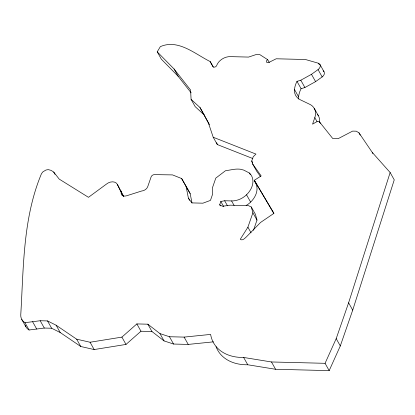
<?xml version="1.0" encoding="UTF-8"?>
<svg xmlns="http://www.w3.org/2000/svg" width="415" height="415" viewBox="0 0 415 415"><rect width="100%" height="100%" fill="white"/><g stroke="black" fill="none" stroke-linecap="round" stroke-linejoin="round"><path stroke-width="0.62" d="M216.054 346.722A47.04 34.18 -29.3 0 0 247.75 364.769L275.586 369.277L329.178 370.626L325.075 363.312L336.197 338.63L348.605 302.815L390.147 172.531L372.271 152.435L358.97 132.836L356.293 131.197L352.631 131.104L338.215 138.631L332.721 138.496L319.742 122.218A2.931 2.132 -29.3 0 0 316.08 122.124L312.557 124.158L314.814 117.647A17.912 13.015 -29.3 0 0 309.061 103.983L300.356 99.808A18.099 13.15 -29.3 0 1 294.5 89.536A27.406 19.91 -29.3 0 1 296.984 81.371L300.797 80.214L311.483 74.316L318.066 69.606A4.897 3.559 -29.3 0 0 318.461 63.246L305.482 59.516L276.188 58.78L268.915 62.411A2.034 1.478 -29.3 0 1 266.497 61.965A2.034 1.478 -29.3 0 1 267.711 59.703L259.837 54.63L256.174 54.541L248.58 57.083L230.268 56.622A11.594 8.425 -29.3 0 0 216.672 65.503A2.137 1.551 -29.3 0 1 215.006 67.007A2.137 1.551 -29.3 0 1 213.056 66.696L210.156 61.545C195.123 54.116 178.211 38.735 160.32 46.646L157.233 51.854L161.336 59.163L178.185 76.313L191.154 92.856M329.178 370.626L340.305 345.944L352.709 310.13L394.25 179.845L390.147 172.531M220.318 205.882L219.691 204.756L220.816 201.503L224.645 200.756L231.57 200.927A16.387 11.905 -29.3 0 0 246.526 194.785A20.9 15.184 -29.3 0 0 249.425 173.034L243.771 170.109L240.29 169.216A25.211 18.317 -29.3 0 0 233.386 169.424L225.418 170.773L215.795 178.108L212.413 187.876L212.636 194.101L210.452 200.398L202.899 203.184L191.917 202.909L188.389 198.137L186.044 186.262L181.661 178.554L172.531 174.907L154.562 174.616A2.926 2.127 -29.3 0 0 151.143 176.811L147.761 186.579A5.717 4.155 -29.3 0 1 141.655 191.009L126.419 195.828A5.084 3.694 -29.3 0 1 121.185 192.43L117.357 184.421A7.6 5.52 -29.3 0 0 106.37 184.146L88.473 197.322L59.221 179.109L53.722 172.09L51.118 170.378L48.249 169.626L46.008 170.015L42.942 171.815L41.521 173.584C22.804 218.202 23.629 267.421 20.755 314.886A15.09 10.966 -29.3 0 0 24.978 322.683L29.086 329.998L44.296 328.052L51.621 328.234L60.217 332.534L80.769 346.499L94.164 349.555L126.004 344.429L140.965 331.232L151.952 331.507L164.065 340.912L173.569 344.045L188.218 344.414L213.466 341.851M260.423 176.437L256.698 171.203L252.595 163.889L251.729 161.03L253.217 156.73L255.951 154.084L213.206 137.246L208.475 123.115L199.999 107.532L191.087 99.346L190.589 90.05L174.082 68.999L157.233 51.854M252.595 163.889L261.16 175.929L254.312 180.297L273.962 213.326L260.558 222.456L246.78 236.488A20.646 15.002 -29.3 0 1 243.771 239.123A2.661 1.935 -29.3 0 1 240.28 239.258L247.905 227.187L252.891 212.796L251.329 207.007L248.409 205.632L230.102 205.176L222.476 206.276L219.691 204.756M253.466 230.304L256.994 220.111L255.433 214.322L251.329 207.007M24.978 322.683L40.193 320.738L47.517 320.92L56.113 325.22L76.661 339.185L90.06 342.24L121.901 337.115L136.862 323.918L147.849 324.193L159.962 333.603L169.465 336.736L184.115 337.105L210.623 334.412A47.04 34.18 -29.3 0 0 243.641 357.46L271.483 361.968L325.075 363.312M298.613 99.014A18.099 13.15 -29.3 0 1 298.608 96.851A27.406 19.91 -29.3 0 1 301.088 88.686L304.901 87.524L315.587 81.631L322.17 76.92A4.897 3.559 -29.3 0 0 323.129 70.841M213.206 137.246L217.31 144.56L252.834 158.551M208.947 123.753L204.107 114.846L195.19 106.66L191.087 99.346M273.812 213.481L254.312 180.297M192 202.951L190.148 193.577L181.661 178.554M372.271 152.435L372.903 153.56M358.97 132.836L360.23 135.088M319.877 64.346L323.98 71.66M318.461 63.246L319.094 64.372M318.066 69.606L322.17 76.92M311.483 74.316L315.587 81.631M300.797 80.214L304.901 87.524M314.191 108.268L318.295 115.583M296.984 81.371L301.088 88.686M319.742 122.218L320.37 123.343M314.814 117.647L317.024 121.585M294.5 89.536L298.608 96.851M267.711 59.703L269.288 62.515M348.605 302.815L352.709 310.13M210.156 61.545L213.31 67.168M251.729 161.03L252.673 162.716M249.425 173.034L250.375 174.72M336.197 338.63L340.305 345.944M199.999 107.532L204.107 114.846M208.475 123.115L209.419 124.806M246.526 194.785L250.629 202.095A16.387 11.905 -29.3 0 1 246.142 205.456M174.082 68.999L178.185 76.313M252.891 212.796L256.994 220.111M247.905 227.187L251.065 232.815M231.57 200.927L234.096 205.43M224.645 200.756L227.487 205.819M220.816 201.503L223.659 206.566M186.044 186.262L190.148 193.577M188.389 198.137L189.65 200.388M271.483 361.968L275.586 369.277M243.641 357.46L247.75 364.769M117.357 184.421L123.649 196.311M121.185 192.43L123.395 196.368M184.115 337.105L188.218 344.414M169.465 336.736L173.569 344.045M159.962 333.603L164.065 340.912M147.849 324.193L151.952 331.507M53.722 172.09L54.982 174.341M136.862 323.918L140.965 331.232M121.901 337.115L126.004 344.429M90.06 342.24L94.164 349.555M76.661 339.185L80.769 346.499M56.113 325.22L60.217 332.534M47.517 320.92L51.621 328.234M40.193 320.738L44.296 328.052M32.588 321.713L36.691 329.022M21.741 319.41L25.844 326.719M216.692 142.719L217.31 144.56M29.086 329.998A15.09 10.966 -29.3 0 1 25.248 325.319M120.407 190.376A7.6 5.52 -29.3 0 1 121.46 191.735M254.374 181.241A20.9 15.184 -29.3 0 1 250.629 202.095M317.548 114.504A17.912 13.015 -29.3 0 1 319.581 122.088"/></g></svg>
